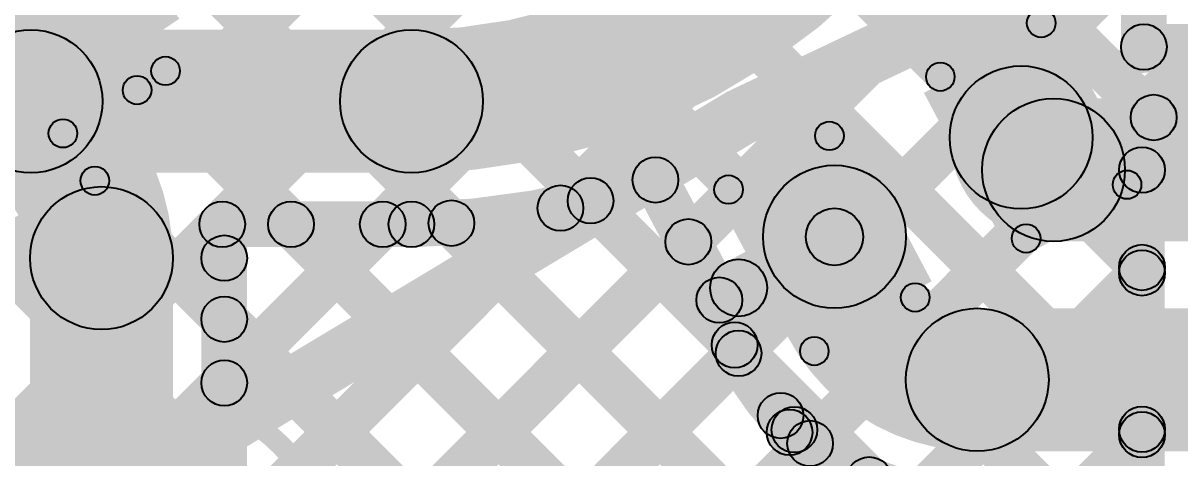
# Model space of a CAD drawing. Header units: millimetres. Extents: x -2.17 to 2.17, y -2.17 to 2.17.
# Drawn here: x -0.9004 to -0.6979, y 1.3911 to 1.4671 of the extents above; entities that cross this region are included whole.
import ezdxf

# ---------------------------------------------------------------- set-up
doc = ezdxf.new("R2010")
doc.units = ezdxf.units.MM
doc.header["$MEASUREMENT"] = 0
for name, color, linetype in [('BottomLayer', 5, 'Continuous'), ('BottomSolder', 6, 'Continuous'), ('Mechanical2', 216, 'Continuous'), ('TopLayer', 1, 'Continuous'), ('TopOverlay', 2, 'Continuous'), ('TopPaste', 8, 'Continuous'), ('TopSolder', 216, 'Continuous')]:
    doc.layers.add(name, color=color, linetype=linetype)

# ---------------------------------------------------------------- blocks, each defined once
blk = doc.blocks.new('WS2812B_M____119')
at = {"layer": 'TopLayer'}
blk.add_hatch(color=1, dxfattribs=at).paths.add_polyline_path([(-0.09409445, 0.05078755), (-0.03503935, 0.05078755), (-0.03503935, 0.01141745), (-0.09409445, 0.01141745)])
at = {"layer": 'TopOverlay'}
h = blk.add_hatch(color=2, dxfattribs=at)
edge = h.paths.add_edge_path()
edge.add_arc((-0.0700001, 0.07), 0.0025, 0, 360)
h = blk.add_hatch(color=2, dxfattribs=at)
edge = h.paths.add_edge_path()
edge.add_arc((-0.0700001, 0.07), 0.0025, 0, 360)
for points in [[(0.06999999821428698, 0.07250009999999936), (0.07000000178571301, 0.06750010000000065), (-0.07000009821428699, 0.06750000000000064), (-0.07000010178571302, 0.07249999999999936)], [(-0.067500000000125, 0.060000025), (-0.07249999999987501, 0.059999975), (-0.072500099999875, 0.069999975), (-0.06750010000012499, 0.070000025)]]:
    blk.add_hatch(color=2, dxfattribs=at).paths.add_polyline_path(points)
h = blk.add_hatch(color=2, dxfattribs=at)
edge = h.paths.add_edge_path()
edge.add_arc((-0.0909999, 0.0609999), 0.0025, 0, 360)
h = blk.add_hatch(color=2, dxfattribs=at)
edge = h.paths.add_edge_path()
edge.add_arc((-0.0849999, 0.0609999), 0.0025, 0, 360)
h = blk.add_hatch(color=2, dxfattribs=at)
edge = h.paths.add_edge_path()
edge.add_arc((-0.07, 0.06), 0.0025, 0, 360)
at = {"layer": 'TopPaste'}
blk.add_hatch(color=8, dxfattribs=at).paths.add_polyline_path([(-0.09409445, 0.05078755), (-0.03503935, 0.05078755), (-0.03503935, 0.01141745), (-0.09409445, 0.01141745)])
at = {"layer": 'TopSolder'}
blk.add_hatch(color=216, dxfattribs=at).paths.add_polyline_path([(-0.09809445, 0.05478755), (-0.03103935, 0.05478755), (-0.03103935, 0.00741745), (-0.09809445, 0.00741745)])
at = {"layer": 'TopOverlay', "const_width": 0.005}
blk.add_lwpolyline([(-0.0849999, 0.0609999, 1), (-0.0909999, 0.0609999, 1)], format="xyb", close=True, dxfattribs=at)
at = {"layer": 'TopOverlay'}
for centre in [(-0.0700001, 0.07), (-0.0700001, 0.07), (-0.0909999, 0.0609999), (-0.0849999, 0.0609999), (-0.07, 0.06)]:
    blk.add_circle(centre, 0.0025, dxfattribs=at)
blk = doc.blocks.new('C__0402_292')
at = {"layer": 'TopLayer'}
for points in [[(-0.0275, -0.0125), (-0.0275, 0.0125), (-0.009499999999999998, 0.0125), (-0.009500000000000001, -0.0125)], [(0.009499999999999998, -0.0125), (0.009500000000000001, 0.0125), (0.0275, 0.0125), (0.0275, -0.0125)]]:
    blk.add_hatch(color=1, dxfattribs=at).paths.add_polyline_path(points)
at = {"layer": 'TopOverlay'}
h = blk.add_hatch(color=2, dxfattribs=at)
edge = h.paths.add_edge_path()
edge.add_arc((-0.031, 0.016), 0.0025, 0, 360)
h = blk.add_hatch(color=2, dxfattribs=at)
edge = h.paths.add_edge_path()
edge.add_arc((-0.031, 0.016), 0.0025, 0, 360)
for points in [[(-0.031, 0.0135), (-0.031, 0.0185), (-0.011, 0.0185), (-0.011, 0.0135)], [(0.0110000125, 0.01349990000003125), (0.0109999875, 0.01849989999996875), (0.0309999875, 0.01849999999996875), (0.0310000125, 0.01350000000003125)], [(-0.0335, 0.016), (-0.0285, 0.016), (-0.0285, -0.016), (-0.0335, -0.016)], [(0.0285, 0.016), (0.0335, 0.016), (0.0335, -0.016), (0.0285, -0.016)], [(-0.0309999875, -0.01849999999996875), (-0.0310000125, -0.01350000000003125), (-0.0110000125, -0.01349990000003125), (-0.0109999875, -0.01849989999996875)], [(0.011, -0.0185), (0.011, -0.0135), (0.031, -0.0135), (0.031, -0.0185)]]:
    blk.add_hatch(color=2, dxfattribs=at).paths.add_polyline_path(points)
h = blk.add_hatch(color=2, dxfattribs=at)
edge = h.paths.add_edge_path()
edge.add_arc((-0.011, 0.016), 0.0025, 0, 360)
h = blk.add_hatch(color=2, dxfattribs=at)
edge = h.paths.add_edge_path()
edge.add_arc((0.011, 0.0159999), 0.0025, 0, 360)
h = blk.add_hatch(color=2, dxfattribs=at)
edge = h.paths.add_edge_path()
edge.add_arc((0.031, 0.016), 0.0025, 0, 360)
h = blk.add_hatch(color=2, dxfattribs=at)
edge = h.paths.add_edge_path()
edge.add_arc((0.031, 0.016), 0.0025, 0, 360)
h = blk.add_hatch(color=2, dxfattribs=at)
edge = h.paths.add_edge_path()
edge.add_arc((-0.031, -0.016), 0.0025, 0, 360)
h = blk.add_hatch(color=2, dxfattribs=at)
edge = h.paths.add_edge_path()
edge.add_arc((-0.031, -0.016), 0.0025, 0, 360)
h = blk.add_hatch(color=2, dxfattribs=at)
edge = h.paths.add_edge_path()
edge.add_arc((-0.011, -0.0159999), 0.0025, 0, 360)
h = blk.add_hatch(color=2, dxfattribs=at)
edge = h.paths.add_edge_path()
edge.add_arc((0.011, -0.016), 0.0025, 0, 360)
h = blk.add_hatch(color=2, dxfattribs=at)
edge = h.paths.add_edge_path()
edge.add_arc((0.031, -0.016), 0.0025, 0, 360)
h = blk.add_hatch(color=2, dxfattribs=at)
edge = h.paths.add_edge_path()
edge.add_arc((0.031, -0.016), 0.0025, 0, 360)
at = {"layer": 'TopPaste'}
for points in [[(-0.0275, -0.0125), (-0.0275, 0.0125), (-0.009499999999999998, 0.0125), (-0.009500000000000001, -0.0125)], [(0.009499999999999998, -0.0125), (0.009500000000000001, 0.0125), (0.0275, 0.0125), (0.0275, -0.0125)]]:
    blk.add_hatch(color=8, dxfattribs=at).paths.add_polyline_path(points)
at = {"layer": 'TopSolder'}
for points in [[(-0.0298622, -0.0148622), (-0.0298622, 0.0148622), (-0.007137799999999999, 0.0148622), (-0.007137800000000001, -0.0148622)], [(0.007137799999999999, -0.0148622), (0.007137800000000001, 0.0148622), (0.0298622, 0.0148622), (0.0298622, -0.0148622)]]:
    blk.add_hatch(color=216, dxfattribs=at).paths.add_polyline_path(points)
at = {"layer": 'TopOverlay'}
for centre in [(-0.031, 0.016), (-0.031, 0.016), (-0.011, 0.016), (0.011, 0.0159999), (0.031, 0.016), (0.031, 0.016), (-0.031, -0.016), (-0.031, -0.016), (-0.011, -0.0159999), (0.011, -0.016), (0.031, -0.016), (0.031, -0.016)]:
    blk.add_circle(centre, 0.0025, dxfattribs=at)

msp = doc.modelspace()

# ---------------------------------------------------------------- hatches: boundary and pattern name
at = {"layer": 'BottomLayer'}
for points in [[(-1.117510872875254, 1.033006072875254), (-1.123167727124746, 1.038662927124746), (-0.1057093271247462, 2.056121327124746), (-0.1000524728752538, 2.050464472875254)], [(-1.113200772875254, 1.065600472875254), (-1.118857627124746, 1.071257327124746), (-0.1376671271247462, 2.052447827124746), (-0.1320102728752538, 2.046790972875254)], [(-1.121923272875254, 1.085162272875254), (-1.127580127124746, 1.090819127124746), (-0.1696249271247462, 2.048774327124746), (-0.1639680728752538, 2.043117472875254)], [(-1.144286372875254, 1.091083472875254), (-1.149943227124746, 1.096740327124746), (-0.2015827271247462, 2.045100827124746), (-0.1959258728752538, 2.039443972875254)], [(-1.971593072875254, 0.2920610728752538), (-1.977249927124746, 0.2977179271247462), (-0.2335405271247462, 2.041427327124746), (-0.2278836728752538, 2.035770472875254)], [(-1.999877372875254, 0.2920610728752538), (-2.005534227124746, 0.2977179271247462), (-0.2654983271247462, 2.037753827124746), (-0.2598414728752538, 2.032096972875254)], [(-2.015777372875254, 0.3044453728752538), (-2.021434227124746, 0.3101022271247462), (-0.2974561271247462, 2.034080327124746), (-0.2917992728752538, 2.028423472875254)], [(-2.009283472875254, 0.3392235728752538), (-2.014940327124746, 0.3448804271247462), (-0.3294415271247462, 2.030379227124746), (-0.3237846728752538, 2.024722372875254)], [(-1.025823427124746, 1.768279672875254), (-1.020166572875254, 1.773936527124746), (-0.6996179728752538, 1.453387927124746), (-0.7052748271247461, 1.447731072875254)], [(-1.044062027124746, 1.758233972875254), (-1.038405172875254, 1.763890827124746), (-0.7016715728752538, 1.427157227124746), (-0.7073284271247462, 1.421500372875254)], [(-1.062300527124746, 1.748188172875254), (-1.056643672875254, 1.753845027124746), (-0.7016715728752538, 1.398872927124746), (-0.7073284271247462, 1.393216072875254)], [(-1.080539027124746, 1.738142372875254), (-1.074882172875254, 1.743799227124746), (-0.7016715728752538, 1.370588627124746), (-0.7073284271247462, 1.364931772875254)], [(-1.098777527124746, 1.728096572875254), (-1.093120672875254, 1.733753427124746), (-0.7016715728752538, 1.342304327124746), (-0.7073284271247462, 1.336647472875254)], [(-1.117016027124746, 1.718050772875254), (-1.111359172875254, 1.723707627124746), (-0.7016715728752538, 1.314020027124746), (-0.7073284271247462, 1.308363172875254)], [(-1.133520927124746, 1.706271372875254), (-1.127864072875254, 1.711928227124746), (-0.7016715728752538, 1.285735727124746), (-0.7073284271247462, 1.280078872875254)], [(-1.149520127124746, 1.693986272875254), (-1.143863272875254, 1.699643127124746), (-0.7016715728752538, 1.257451427124746), (-0.7073284271247462, 1.251794572875254)], [(-1.165519327124746, 1.681701172875254), (-1.159862472875254, 1.687358027124746), (-0.7016715728752538, 1.229167127124746), (-0.7073284271247462, 1.223510272875254)], [(-1.181518527124746, 1.669416072875254), (-1.175861672875254, 1.675072927124746), (-0.7016715728752538, 1.200882827124746), (-0.7073284271247462, 1.195225972875254)], [(-0.7005, 1.1213895), (-0.7085, 1.1213895), (-0.7085, 1.4413895), (-0.7005, 1.4413895)], [(-1.100688172875254, 1.021544472875254), (-1.106345027124746, 1.027201327124746), (-0.7073284271247462, 1.426217927124746), (-0.7016715728752538, 1.420561072875254)], [(-1.084696172875254, 1.009252172875254), (-1.090353027124746, 1.014909027124746), (-0.7073284271247462, 1.397933627124746), (-0.7016715728752538, 1.392276772875254)]]:
    msp.add_hatch(color=5, dxfattribs=at).paths.add_polyline_path(points)
h = msp.add_hatch(color=5, dxfattribs=at)
edge = h.paths.add_edge_path()
edge.add_arc((-0.7024464, 1.4505595), 0.004, 0, 360)
h = msp.add_hatch(color=5, dxfattribs=at)
edge = h.paths.add_edge_path()
edge.add_arc((-0.7045, 1.4413895), 0.004, 0, 360)
h = msp.add_hatch(color=5, dxfattribs=at)
edge = h.paths.add_edge_path()
edge.add_arc((-0.7045, 1.4413895), 0.004, 0, 360)
h = msp.add_hatch(color=5, dxfattribs=at)
edge = h.paths.add_edge_path()
edge.add_arc((-0.7045, 1.4243288), 0.004, 0, 360)
h = msp.add_hatch(color=5, dxfattribs=at)
edge = h.paths.add_edge_path()
edge.add_arc((-0.7045, 1.4233895), 0.004, 0, 360)
h = msp.add_hatch(color=5, dxfattribs=at)
edge = h.paths.add_edge_path()
edge.add_arc((-0.7045, 1.3960445), 0.004, 0, 360)
h = msp.add_hatch(color=5, dxfattribs=at)
edge = h.paths.add_edge_path()
edge.add_arc((-0.7045, 1.3951052), 0.004, 0, 360)
at = {"layer": 'BottomSolder'}
h = msp.add_hatch(color=6, dxfattribs=at)
edge = h.paths.add_edge_path()
edge.add_arc((-0.683, 1.4413895), 0.015811, 0, 360)
at = {"layer": 'TopLayer'}
for points in [[(-0.7131655, 1.4470747), (-0.7381655, 1.4470747), (-0.7381655, 1.5605163), (-0.7131655, 1.5605163)], [(-0.7001655, 1.4628895), (-0.7081655, 1.4628895), (-0.7081655, 1.5168814), (-0.7001655, 1.5168814)], [(-0.7041655, 1.4588895), (-0.7041655, 1.4668895), (-0.683, 1.4668895), (-0.683, 1.4588895)], [(-0.899, 1.4408895), (-0.899, 1.4658895), (-0.8323891, 1.4658895), (-0.8323891, 1.4408895)], [(-0.7199803, 1.4288895), (-0.7199803, 1.4538895), (-0.683, 1.4538895), (-0.683, 1.4288895)], [(-0.7932019962880985, 1.437769124876523), (-0.7861384037119015, 1.441524875123477), (-0.7749661037119016, 1.420512675123477), (-0.7820296962880985, 1.416756924876523)], [(-0.8038584271247461, 1.433177672875254), (-0.7982015728752538, 1.438834527124746), (-0.7729862728752539, 1.413619227124746), (-0.7786431271247461, 1.407962372875254)], [(-0.8623343728752538, 1.373035472875254), (-0.8679912271247462, 1.378692327124746), (-0.8091324271247461, 1.437551127124746), (-0.8034755728752538, 1.431894272875254)], [(-0.8655219, 1.4278895), (-0.8655219, 1.4358895), (-0.8323891, 1.4358895), (-0.8323891, 1.4278895)], [(-0.8623343728752538, 1.401319772875254), (-0.8679912271247462, 1.406976627124746), (-0.8402499271247461, 1.434717927124746), (-0.8345930728752539, 1.429061072875254)], [(-0.8563104271247461, 1.429061072875254), (-0.8506535728752539, 1.434717927124746), (-0.7305631728752539, 1.314627527124746), (-0.7362200271247461, 1.308970672875254)], [(-0.8282273271247461, 1.429262272875254), (-0.8225704728752539, 1.434919127124746), (-0.7132560728752538, 1.325604727124746), (-0.7189129271247462, 1.319947872875254)], [(-0.7727631334516379, 1.416369566679897), (-0.7774578665483621, 1.425199033320103), (-0.7606818665483621, 1.434119033320103), (-0.7559871334516379, 1.425289566679897)], [(-0.8597284728752539, 1.347357072875254), (-0.8653853271247461, 1.353013927124746), (-0.7867449271247462, 1.431654327124746), (-0.7810880728752538, 1.425997472875254)], [(-0.8741628, 1.3537346), (-0.8991628, 1.3537346), (-0.8991628, 1.425973), (-0.8741628, 1.425973)], [(-0.8611628, 1.3540488), (-0.8691628, 1.3540488), (-0.8691628, 1.425973), (-0.8611628, 1.425973)], [(-0.8679912271247462, 1.412457572875254), (-0.8623343728752538, 1.418114427124746), (-0.7588474728752539, 1.314627527124746), (-0.7645043271247461, 1.308970672875254)], [(-0.7333295, 1.3921993), (-0.7333295, 1.4171993), (-0.6391822, 1.4171993), (-0.6391822, 1.3921993)], [(-0.8934269728752539, 1.285374272875254), (-0.8990838271247461, 1.291031127124746), (-0.7779604271247461, 1.412154527124746), (-0.7723035728752539, 1.406497672875254)], [(-0.7712961735468066, 1.396570082106673), (-0.7642326264531935, 1.400325917893327), (-0.7626695264531934, 1.397386217893327), (-0.7697330735468065, 1.393630382106673)], [(-0.9016704728752538, 1.248846472875254), (-0.9073273271247462, 1.254503327124746), (-0.7654325271247462, 1.396398127124746), (-0.7597756728752538, 1.390741272875254)]]:
    msp.add_hatch(color=1, dxfattribs=at).paths.add_polyline_path(points)
h = msp.add_hatch(color=1, dxfattribs=at)
edge = h.paths.add_edge_path()
edge.add_arc((-0.7041655, 1.4628895), 0.004, 0, 360)
h = msp.add_hatch(color=1, dxfattribs=at)
edge = h.paths.add_edge_path()
edge.add_arc((-0.7041655, 1.4628895), 0.004, 0, 360)
h = msp.add_hatch(color=1, dxfattribs=at)
edge = h.paths.add_edge_path()
edge.add_arc((-0.899, 1.4533895), 0.0125, 0, 360)
h = msp.add_hatch(color=1, dxfattribs=at)
edge = h.paths.add_edge_path()
edge.add_arc((-0.8323891, 1.4533895), 0.0125, 0, 360)
h = msp.add_hatch(color=1, dxfattribs=at)
edge = h.paths.add_edge_path()
edge.add_arc((-0.8323891, 1.4533895), 0.0125, 0, 360)
h = msp.add_hatch(color=1, dxfattribs=at)
edge = h.paths.add_edge_path()
edge.add_arc((-0.7256655, 1.4470747), 0.0125, 0, 360)
h = msp.add_hatch(color=1, dxfattribs=at)
edge = h.paths.add_edge_path()
edge.add_arc((-0.7256655, 1.4470747), 0.0125, 0, 360)
h = msp.add_hatch(color=1, dxfattribs=at)
edge = h.paths.add_edge_path()
edge.add_arc((-0.7199803, 1.4413895), 0.0125, 0, 360)
h = msp.add_hatch(color=1, dxfattribs=at)
edge = h.paths.add_edge_path()
edge.add_arc((-0.7199803, 1.4413895), 0.0125, 0, 360)
h = msp.add_hatch(color=1, dxfattribs=at)
edge = h.paths.add_edge_path()
edge.add_arc((-0.7896702, 1.439647), 0.004, 0, 360)
h = msp.add_hatch(color=1, dxfattribs=at)
edge = h.paths.add_edge_path()
edge.add_arc((-0.7896702, 1.439647), 0.004, 0, 360)
h = msp.add_hatch(color=1, dxfattribs=at)
edge = h.paths.add_edge_path()
edge.add_arc((-0.7583345, 1.4297043), 0.0125, 0, 360)
h = msp.add_hatch(color=1, dxfattribs=at)
edge = h.paths.add_edge_path()
edge.add_arc((-0.80103, 1.4360061), 0.004, 0, 360)
h = msp.add_hatch(color=1, dxfattribs=at)
edge = h.paths.add_edge_path()
edge.add_arc((-0.8866628, 1.425973), 0.0125, 0, 360)
h = msp.add_hatch(color=1, dxfattribs=at)
edge = h.paths.add_edge_path()
edge.add_arc((-0.8866628, 1.425973), 0.0125, 0, 360)
h = msp.add_hatch(color=1, dxfattribs=at)
edge = h.paths.add_edge_path()
edge.add_arc((-0.806304, 1.4347227), 0.004, 0, 360)
h = msp.add_hatch(color=1, dxfattribs=at)
edge = h.paths.add_edge_path()
edge.add_arc((-0.8655219, 1.4318895), 0.004, 0, 360)
h = msp.add_hatch(color=1, dxfattribs=at)
edge = h.paths.add_edge_path()
edge.add_arc((-0.8655219, 1.4318895), 0.004, 0, 360)
h = msp.add_hatch(color=1, dxfattribs=at)
edge = h.paths.add_edge_path()
edge.add_arc((-0.853482, 1.4318895), 0.004, 0, 360)
h = msp.add_hatch(color=1, dxfattribs=at)
edge = h.paths.add_edge_path()
edge.add_arc((-0.8374215, 1.4318895), 0.004, 0, 360)
h = msp.add_hatch(color=1, dxfattribs=at)
edge = h.paths.add_edge_path()
edge.add_arc((-0.8323891, 1.4318895), 0.004, 0, 360)
h = msp.add_hatch(color=1, dxfattribs=at)
edge = h.paths.add_edge_path()
edge.add_arc((-0.8323891, 1.4318895), 0.004, 0, 360)
h = msp.add_hatch(color=1, dxfattribs=at)
edge = h.paths.add_edge_path()
edge.add_arc((-0.8253989, 1.4320907), 0.004, 0, 360)
h = msp.add_hatch(color=1, dxfattribs=at)
edge = h.paths.add_edge_path()
edge.add_arc((-0.7583345, 1.4297043), 0.005, 0, 360)
h = msp.add_hatch(color=1, dxfattribs=at)
edge = h.paths.add_edge_path()
edge.add_arc((-0.7839165, 1.4288259), 0.004, 0, 360)
h = msp.add_hatch(color=1, dxfattribs=at)
edge = h.paths.add_edge_path()
edge.add_arc((-0.8651628, 1.425973), 0.004, 0, 360)
h = msp.add_hatch(color=1, dxfattribs=at)
edge = h.paths.add_edge_path()
edge.add_arc((-0.8651628, 1.425973), 0.004, 0, 360)
h = msp.add_hatch(color=1, dxfattribs=at)
edge = h.paths.add_edge_path()
edge.add_arc((-0.7751105, 1.4207843), 0.005, 0, 360)
h = msp.add_hatch(color=1, dxfattribs=at)
edge = h.paths.add_edge_path()
edge.add_arc((-0.7784979, 1.4186348), 0.004, 0, 360)
h = msp.add_hatch(color=1, dxfattribs=at)
edge = h.paths.add_edge_path()
edge.add_arc((-0.7784979, 1.4186348), 0.004, 0, 360)
h = msp.add_hatch(color=1, dxfattribs=at)
edge = h.paths.add_edge_path()
edge.add_arc((-0.8651628, 1.415286), 0.004, 0, 360)
h = msp.add_hatch(color=1, dxfattribs=at)
edge = h.paths.add_edge_path()
edge.add_arc((-0.7333295, 1.4046993), 0.0125, 0, 360)
h = msp.add_hatch(color=1, dxfattribs=at)
edge = h.paths.add_edge_path()
edge.add_arc((-0.7333295, 1.4046993), 0.0125, 0, 360)
h = msp.add_hatch(color=1, dxfattribs=at)
edge = h.paths.add_edge_path()
edge.add_arc((-0.7758147, 1.4107908), 0.004, 0, 360)
h = msp.add_hatch(color=1, dxfattribs=at)
edge = h.paths.add_edge_path()
edge.add_arc((-0.775132, 1.4093261), 0.004, 0, 360)
h = msp.add_hatch(color=1, dxfattribs=at)
edge = h.paths.add_edge_path()
edge.add_arc((-0.8651628, 1.4041482), 0.004, 0, 360)
h = msp.add_hatch(color=1, dxfattribs=at)
edge = h.paths.add_edge_path()
edge.add_arc((-0.7677644, 1.398448), 0.004, 0, 360)
h = msp.add_hatch(color=1, dxfattribs=at)
edge = h.paths.add_edge_path()
edge.add_arc((-0.7677644, 1.398448), 0.004, 0, 360)
h = msp.add_hatch(color=1, dxfattribs=at)
edge = h.paths.add_edge_path()
edge.add_arc((-0.7677644, 1.398448), 0.004, 0, 360)
h = msp.add_hatch(color=1, dxfattribs=at)
edge = h.paths.add_edge_path()
edge.add_arc((-0.7662013, 1.3955083), 0.004, 0, 360)
h = msp.add_hatch(color=1, dxfattribs=at)
edge = h.paths.add_edge_path()
edge.add_arc((-0.7653379, 1.3959674), 0.004, 0, 360)
h = msp.add_hatch(color=1, dxfattribs=at)
edge = h.paths.add_edge_path()
edge.add_arc((-0.7653379, 1.3959674), 0.004, 0, 360)
h = msp.add_hatch(color=1, dxfattribs=at)
edge = h.paths.add_edge_path()
edge.add_arc((-0.7626041, 1.3935697), 0.004, 0, 360)
h = msp.add_hatch(color=1, dxfattribs=at)
edge = h.paths.add_edge_path()
edge.add_arc((-0.752243, 1.3872191), 0.004, 0, 360)

# ---------------------------------------------------------------- linework, layer by layer
at = {"layer": 'BottomLayer', "const_width": 0.008}
msp.add_lwpolyline([(-0.7045, 1.4413895, -0.9999999999999999), (-0.6615, 1.4413895)], format="xyb", dxfattribs=at)
at = {"layer": 'BottomLayer'}
for centre in [(-0.7024464, 1.4505595), (-0.7045, 1.4413895), (-0.7045, 1.4413895), (-0.7045, 1.4243288), (-0.7045, 1.4233895), (-0.7045, 1.3960445), (-0.7045, 1.3951052)]:
    msp.add_circle(centre, 0.004, dxfattribs=at)
at = {"layer": 'Mechanical2', "const_width": 0.01}
for points in [[(2.1653543, 0.001, 1), (-2.1653543, 0.001, 1)], [(2.081354, -0.01, 1), (-2.049354, -0.01, 1)], [(1.8405512, 0.001, 1), (-1.8405512, 0.001, 1)], [(1.6437008, 0.001, 1), (-1.6437008, 0.001, 1)], [(1.503937, 0, 1), (-1.503937, 0, 1)]]:
    msp.add_lwpolyline(points, format="xyb", close=True, dxfattribs=at)
at = {"layer": 'TopLayer'}
for points, const_width in [([(-0.7323891, 1.5533895, -0.4142135623730951), (-0.8323891, 1.4533895)], 0.025), ([(-0.9140793, 1.4533895, -0.4142135623730951), (-0.8866628, 1.425973)], 0.025), ([(-0.7199803, 1.4413895, -0.4142135623730951), (-0.7256655, 1.4470747)], 0.025), ([(-0.7896702, 1.439647, -0.09006103583035668), (-0.8323891, 1.4318895)], 0.008), ([(-0.7333295, 1.4046993, -0.4142135623730951), (-0.7583345, 1.4297043)], 0.025), ([(-0.8655219, 1.4318895, -0.03032125423014778), (-0.8651628, 1.425973)], 0.008), ([(-0.7677644, 1.398448, -0.1248206207520063), (-0.7784979, 1.4186348)], 0.008), ([(-0.704611, 1.2695389, -0.4142135623730951), (-0.5797604, 1.3943895)], 0.025), ([(-0.7653379, 1.3959674, -0.01866094557488106), (-0.7677644, 1.398448)], 0.008), ([(-0.7333295, 1.3831993, -0.1920898545732011), (-0.7653379, 1.3959674)], 0.008)]:
    msp.add_lwpolyline(points, format="xyb", dxfattribs=dict(at, const_width=const_width))
for centre, radius in [((-0.7041655, 1.4628895), 0.004), ((-0.7041655, 1.4628895), 0.004), ((-0.899, 1.4533895), 0.0125), ((-0.8323891, 1.4533895), 0.0125), ((-0.8323891, 1.4533895), 0.0125), ((-0.7256655, 1.4470747), 0.0125), ((-0.7256655, 1.4470747), 0.0125), ((-0.7199803, 1.4413895), 0.0125), ((-0.7199803, 1.4413895), 0.0125), ((-0.7896702, 1.439647), 0.004), ((-0.7896702, 1.439647), 0.004), ((-0.7583345, 1.4297043), 0.0125), ((-0.80103, 1.4360061), 0.004), ((-0.8866628, 1.425973), 0.0125), ((-0.8866628, 1.425973), 0.0125), ((-0.806304, 1.4347227), 0.004), ((-0.8655219, 1.4318895), 0.004), ((-0.8655219, 1.4318895), 0.004), ((-0.853482, 1.4318895), 0.004), ((-0.8374215, 1.4318895), 0.004), ((-0.8323891, 1.4318895), 0.004), ((-0.8323891, 1.4318895), 0.004), ((-0.8253989, 1.4320907), 0.004), ((-0.7583345, 1.4297043), 0.005), ((-0.7839165, 1.4288259), 0.004), ((-0.8651628, 1.425973), 0.004), ((-0.8651628, 1.425973), 0.004), ((-0.7751105, 1.4207843), 0.005), ((-0.7784979, 1.4186348), 0.004), ((-0.7784979, 1.4186348), 0.004), ((-0.8651628, 1.415286), 0.004), ((-0.7333295, 1.4046993), 0.0125), ((-0.7333295, 1.4046993), 0.0125), ((-0.7758147, 1.4107908), 0.004), ((-0.775132, 1.4093261), 0.004), ((-0.8651628, 1.4041482), 0.004), ((-0.7677644, 1.398448), 0.004), ((-0.7677644, 1.398448), 0.004), ((-0.7677644, 1.398448), 0.004), ((-0.7662013, 1.3955083), 0.004), ((-0.7653379, 1.3959674), 0.004), ((-0.7653379, 1.3959674), 0.004), ((-0.7626041, 1.3935697), 0.004), ((-0.752243, 1.3872191), 0.004)]:
    msp.add_circle(centre, radius, dxfattribs=at)

# ---------------------------------------------------------------- block references
for name, p, rotation in [('WS2812B_M____119', (-0.985, 1.4583895), 214), ('C__0402_292', (-0.742, 1.4383895), 28)]:
    msp.add_blockref(name, p, dxfattribs=dict(rotation=rotation))

# ---------------------------------------------------------------- texts
at = {"layer": 'TopOverlay'}
for rotation, p in [(117, (-0.678, 1.4543895)), (122, (-0.843, 1.3633895))]:
    msp.add_text('@', height=0.04, rotation=rotation, dxfattribs=at).set_placement(p)

doc.saveas('drawing.dxf')
